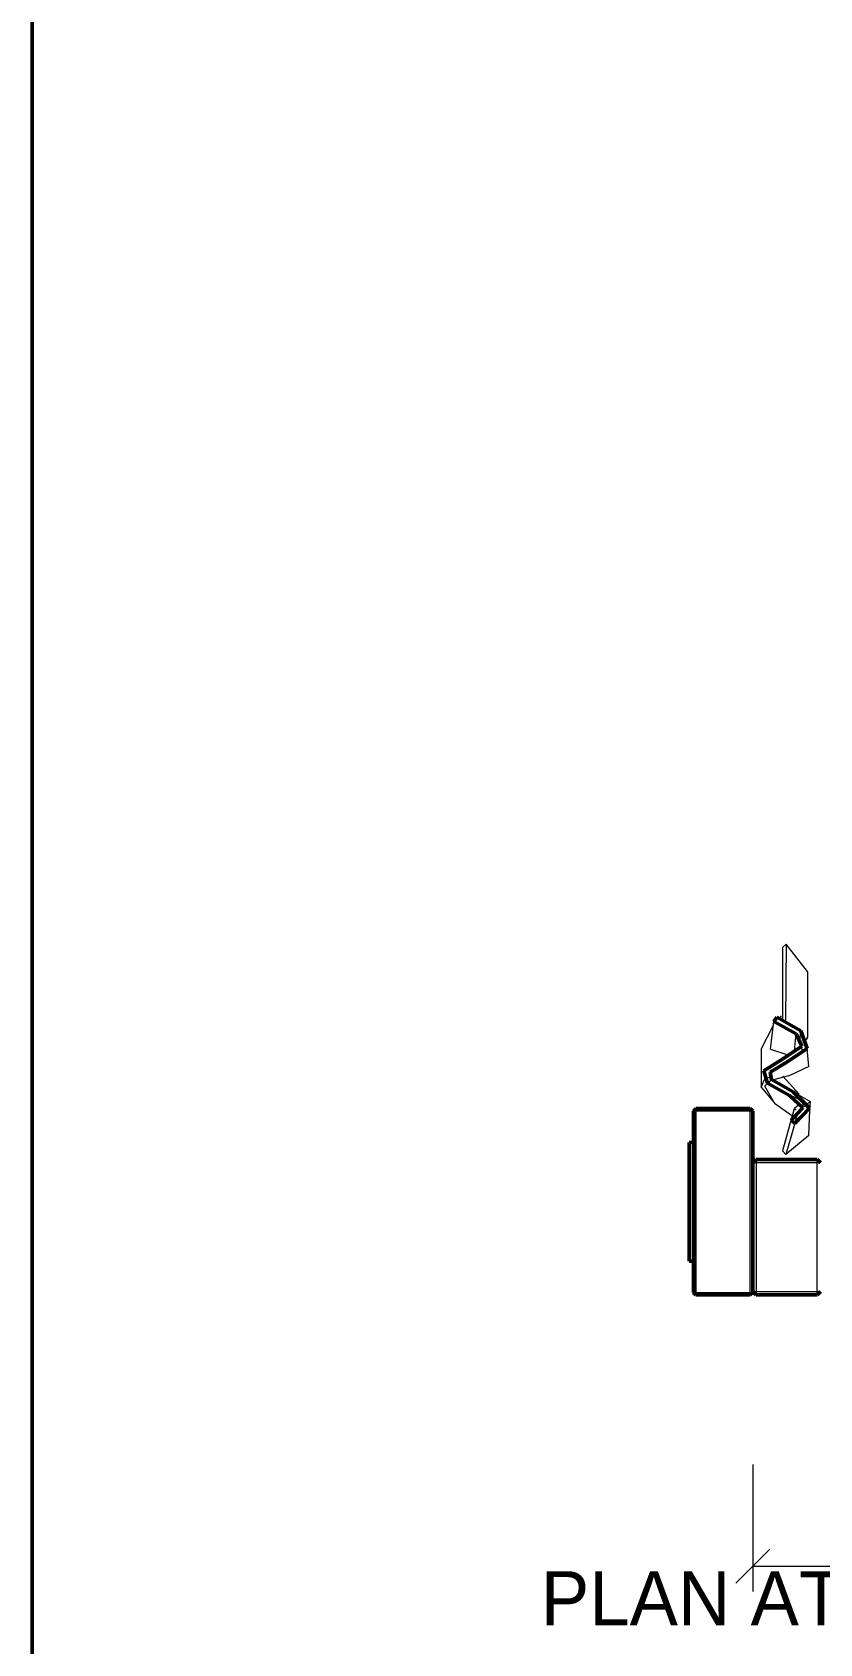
# Model space of a CAD drawing. Header units: metres. Extents: x 10 to 831, y 10 to 584.
# Drawn here: x 10 to 56.5, y 111.9 to 207 of the extents above; entities that cross this region are included whole.
import ezdxf

# ---------------------------------------------------------------- set-up
doc = ezdxf.new("R2010")
doc.units = ezdxf.units.M
for name, color, linetype, lineweight in [('CUT', 7, 'Continuous', 50), ('DIM', 1, 'Continuous', 13), ('FRAME', 7, 'Continuous', 50), ('TXT', 7, 'Continuous', 18), ('VIS', 8, 'Continuous', 13)]:
    doc.layers.add(name, color=color, linetype=linetype, lineweight=lineweight)

msp = doc.modelspace()

# ---------------------------------------------------------------- linework, layer by layer
at = {"layer": 'CUT'}
for p, q in [((53.737, 148.637), (53.919, 148.88)), ((55.062, 147.909), (53.737, 148.637)), ((53.919, 148.88), (55.34, 148.087)), ((55.385, 147.182), (55.062, 147.909)), ((55.34, 148.087), (55.704, 147.041)), ((53.159, 145.727), (54.307, 146.454)), ((54.307, 146.454), (55.385, 147.182)), ((55.704, 147.041), (54.507, 146.23)), ((53.358, 145), (53.159, 145.727)), ((54.507, 146.23), (53.523, 145.639)), ((53.523, 145.639), (53.596, 145.202)), ((54.659, 144.273), (53.358, 145)), ((53.596, 145.202), (54.882, 144.48)), ((55.455, 143.546), (54.659, 144.273)), ((54.882, 144.48), (55.844, 143.517)), ((49, 143.35), (49.15, 143.5)), ((49, 132.65), (49, 143.35)), ((49.15, 143.5), (52.35, 143.5)), ((52.35, 143.5), (52.5, 143.35)), ((52.5, 143.35), (52.5, 132.65)), ((54.763, 142.818), (55.455, 143.546)), ((54.985, 142.615), (54.763, 142.818)), ((55.844, 143.517), (54.985, 142.615)), ((48.75, 141.5), (49, 141.5)), ((48.75, 134.5), (48.75, 141.5)), ((49, 141.5), (49, 134.5)), ((52.5, 140.3), (52.7, 140.5)), ((52.5, 132.7), (52.5, 140.3)), ((52.7, 140.5), (56.3, 140.5)), ((56.3, 140.5), (56.5, 140.3)), ((49, 134.5), (48.75, 134.5)), ((49.15, 132.5), (49, 132.65)), ((52.35, 132.5), (49.15, 132.5)), ((52.5, 132.65), (52.35, 132.5)), ((52.7, 132.5), (52.5, 132.7)), ((56.3, 132.5), (52.7, 132.5)), ((56.5, 132.7), (56.3, 132.5))]:
    msp.add_line(p, q, dxfattribs=at)
at = {"layer": 'DIM'}
for p, q in [((52.5, 122.5), (52.5, 115)), ((51.5, 115.5), (53.5, 117.5)), ((52.5, 116.5), (117.5, 116.5))]:
    msp.add_line(p, q, dxfattribs=at)
at = {"layer": 'FRAME'}
msp.add_lwpolyline([(10, 10), (831, 10), (831, 584), (10, 584), (10, 10)], close=True, dxfattribs=at)
at = {"layer": 'VIS'}
for p, q in [((54.25, 153), (54.467, 153.205)), ((54.467, 153.205), (54.434, 148.74)), ((55.733, 151.59), (54.467, 153.205)), ((54.25, 153), (54.25, 148.685)), ((55.733, 151.59), (55.72, 147.705)), ((53, 147), (53.707, 148.375)), ((53.544, 147), (53.737, 148.637)), ((53.737, 148.637), (53.919, 148.88)), ((55.062, 147.909), (53.737, 148.637)), ((53.884, 148.609), (53.919, 148.88)), ((53.919, 148.88), (55.34, 148.087)), ((54.112, 148.875), (54.197, 148.969)), ((54.434, 148.74), (54.38, 148.629)), ((54.967, 146.921), (55.062, 147.909)), ((55.385, 147.182), (55.062, 147.909)), ((55.275, 147.466), (55.34, 148.087)), ((55.34, 148.087), (55.704, 147.041)), ((55.72, 147.705), (55.57, 147.432)), ((55.72, 147.705), (55.693, 147.583)), ((53, 147), (53, 144.75)), ((53.159, 145.727), (54.307, 146.454)), ((53.544, 147), (54.516, 146.694)), ((54.307, 146.454), (55.385, 147.182)), ((55.704, 147.041), (54.507, 146.23)), ((55.413, 146.864), (55.385, 147.182)), ((55.803, 145.978), (55.704, 147.041)), ((53.218, 145.25), (53.159, 145.727)), ((53.358, 145), (53.159, 145.727)), ((54.507, 146.23), (53.523, 145.639)), ((53.53, 145.591), (53.523, 145.639)), ((53.523, 145.639), (53.596, 145.202)), ((53.564, 145.35), (53.536, 145.551)), ((55.803, 145.978), (54.688, 145.446)), ((53, 144.75), (53.218, 145.25)), ((53, 144.75), (53.772, 143.812)), ((53.203, 144.812), (53.358, 145)), ((53.772, 143.812), (53.203, 144.812)), ((53.476, 145.338), (53.218, 145.25)), ((54.659, 144.273), (53.358, 145)), ((53.376, 145.189), (53.378, 144.984)), ((53.437, 145.022), (53.596, 145.202)), ((53.486, 144.933), (53.437, 145.022)), ((53.585, 145.206), (53.57, 145.31)), ((53.596, 145.202), (54.882, 144.48)), ((54.688, 145.446), (53.729, 145.193)), ((55.23, 144.352), (54.266, 145.408)), ((54.686, 144.601), (55.879, 143.908)), ((54.686, 144.601), (54.882, 144.48)), ((53.772, 143.812), (54.793, 143.109)), ((54.48, 144.375), (55.349, 143.992)), ((54.48, 144.375), (54.659, 144.273)), ((55.455, 143.546), (54.659, 144.273)), ((54.882, 144.48), (55.844, 143.517)), ((55.215, 143.719), (54.956, 143.5)), ((55.47, 143.859), (55.455, 143.546)), ((55.46, 143.557), (55.471, 143.867)), ((55.879, 143.908), (55.522, 143.596)), ((55.798, 141.908), (55.879, 143.908)), ((55.879, 143.908), (55.844, 143.517)), ((49, 143.35), (49.15, 143.5)), ((49, 143.35), (49.15, 143.5)), ((49.15, 143.35), (49, 143.35)), ((49, 132.65), (49, 143.35)), ((49, 143.35), (49, 143.35)), ((49, 132.65), (49, 143.35)), ((49.15, 143.5), (49.15, 143.35)), ((49.15, 143.5), (52.35, 143.5)), ((49.15, 143.5), (49.15, 143.5)), ((49.15, 143.5), (52.35, 143.5)), ((49.15, 143.35), (49.15, 132.65)), ((52.35, 143.35), (49.15, 143.35)), ((52.35, 143.35), (52.35, 143.5)), ((52.35, 143.5), (52.5, 143.35)), ((52.35, 143.5), (52.35, 143.5)), ((52.35, 143.5), (52.5, 143.35)), ((52.5, 143.35), (52.35, 143.35)), ((52.35, 132.65), (52.35, 143.35)), ((52.5, 143.35), (52.5, 140.42)), ((52.5, 143.35), (52.5, 143.35)), ((52.5, 143.35), (52.5, 132.65)), ((54.772, 142.85), (54.25, 141)), ((54.763, 142.818), (55.455, 143.546)), ((54.763, 142.818), (54.956, 143.5)), ((54.763, 142.818), (54.985, 142.615)), ((54.956, 143.5), (54.931, 143.412)), ((54.956, 143.5), (55.061, 143.392)), ((55.844, 143.517), (54.985, 142.615)), ((54.985, 142.615), (55.151, 143.228)), ((54.974, 142.608), (54.455, 140.78)), ((55.798, 141.908), (54.455, 140.78)), ((48.75, 134.5), (48.75, 141.5)), ((48.75, 141.5), (49, 141.5)), ((48.75, 141.5), (48.75, 141.5)), ((48.75, 141.5), (49, 141.5)), ((48.75, 134.5), (48.75, 141.5)), ((49, 141.5), (49, 134.5)), ((49, 141.5), (49, 141.5)), ((49, 141.5), (49, 134.5)), ((54.25, 141), (54.25, 141)), ((54.455, 140.78), (54.25, 141)), ((54.455, 140.78), (54.455, 140.78)), ((52.5, 140.3), (52.7, 140.5)), ((52.5, 140.3), (52.7, 140.5)), ((52.7, 140.3), (52.5, 140.3)), ((52.5, 132.7), (52.5, 140.3)), ((52.5, 140.3), (52.5, 140.3)), ((52.5, 132.7), (52.5, 140.3)), ((52.7, 140.5), (52.7, 140.3)), ((52.7, 140.5), (56.3, 140.5)), ((52.7, 140.5), (52.7, 140.5)), ((52.7, 140.5), (56.3, 140.5)), ((52.7, 140.3), (52.7, 132.7)), ((56.3, 140.3), (52.7, 140.3)), ((56.3, 140.3), (56.3, 140.5)), ((56.3, 140.5), (56.4, 140.4)), ((56.3, 140.5), (56.3, 140.5)), ((56.3, 140.5), (56.5, 140.3)), ((56.3, 132.7), (56.3, 140.3)), ((49, 134.5), (48.75, 134.5)), ((48.75, 134.5), (48.75, 134.5)), ((49, 134.5), (48.75, 134.5)), ((49, 134.5), (49, 134.5)), ((49.15, 132.5), (49, 132.65)), ((49, 132.65), (49.15, 132.65)), ((49, 132.65), (49, 132.65)), ((49, 132.65), (49.15, 132.5)), ((49.15, 132.65), (49.15, 132.5)), ((49.15, 132.65), (52.35, 132.65)), ((52.35, 132.5), (49.15, 132.5)), ((49.15, 132.5), (49.15, 132.5)), ((52.35, 132.5), (49.15, 132.5)), ((52.35, 132.65), (52.5, 132.65)), ((52.5, 132.65), (52.35, 132.5)), ((52.35, 132.5), (52.35, 132.65)), ((52.5, 132.65), (52.35, 132.5)), ((52.35, 132.5), (52.35, 132.5)), ((52.7, 132.5), (52.5, 132.7)), ((52.5, 132.7), (52.7, 132.7)), ((52.5, 132.7), (52.5, 132.7)), ((52.5, 132.7), (52.7, 132.5)), ((52.5, 132.65), (52.5, 132.65)), ((52.7, 132.7), (52.7, 132.5)), ((52.7, 132.7), (56.3, 132.7)), ((56.3, 132.5), (52.7, 132.5)), ((52.7, 132.5), (52.7, 132.5)), ((56.3, 132.5), (52.7, 132.5)), ((56.3, 132.7), (56.4, 132.7)), ((56.3, 132.5), (56.3, 132.7)), ((56.5, 132.7), (56.3, 132.5)), ((56.3, 132.5), (56.3, 132.5))]:
    msp.add_line(p, q, dxfattribs=at)

# ---------------------------------------------------------------- texts
at = {"layer": 'TXT'}
msp.add_text('PLAN AT +1.200 (booth 3 "Saman")   1:20', height=3.2, dxfattribs=at).set_placement((40, 113))

doc.saveas('drawing.dxf')
